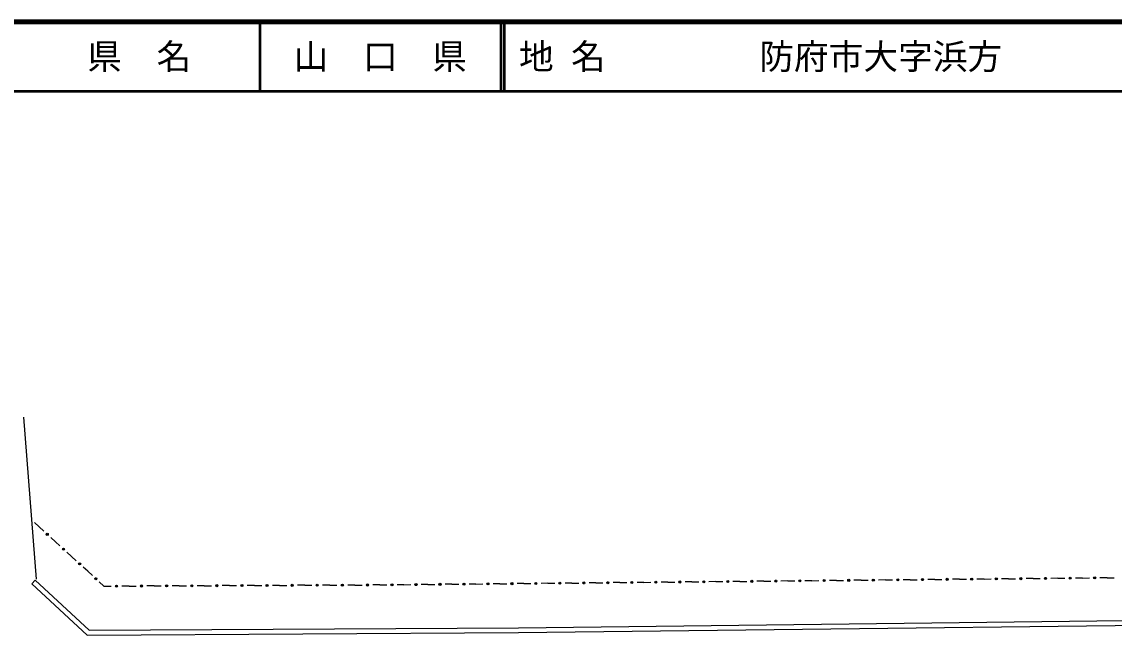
# Model space of a CAD drawing. Units: millimetres, scale not verified. Extents: x 40000 to 680000, y 20000 to 380000.
# Drawn here: x 298701 to 456175, y 291644 to 380000 of the extents above; entities that cross this region are included whole.
import ezdxf
from ezdxf.enums import TextEntityAlignment as Align

# ---------------------------------------------------------------- set-up
doc = ezdxf.new("R2010")
doc.units = ezdxf.units.MM
doc.header["$LTSCALE"] = 1000
for name, color, linetype, lineweight in [('M-BGD', 7, 'Continuous', 25), ('M-TTL', 2, 'Continuous', 140), ('M-TTL-LINE', 7, 'Continuous', 50)]:
    doc.layers.add(name, color=color, linetype=linetype, lineweight=lineweight)
doc.layers.add('M-TTL-TXT', color=7, linetype='Continuous')
doc.styles.add('ＭＳ ゴシック', font='')
doc.styles.get('ＭＳ ゴシック').set_extended_font_data('MS Gothic')

msp = doc.modelspace()

# ---------------------------------------------------------------- linework, layer by layer
at = {"layer": 'M-BGD'}
for p, q in [((300790, 299729), (298993, 323050)), ((301199, 307239), (300533, 307849)), ((301199, 307239), (301866, 306630)), ((303533, 305105), (302866, 305715)), ((303533, 305105), (304199, 304496)), ((305866, 302971), (305199, 303581)), ((305866, 302971), (306533, 302362)), ((308199, 300838), (307532, 301447)), ((308199, 300838), (308866, 300228)), ((300157, 299049), (300634, 299561)), ((310532, 298704), (309866, 299313)), ((384919, 299213), (383931, 299204)), ((384919, 299213), (385907, 299223)), ((388378, 299247), (387390, 299238)), ((388378, 299247), (389366, 299257)), ((391836, 299281), (390848, 299272)), ((391836, 299281), (392824, 299291)), ((395295, 299316), (394307, 299306)), ((395295, 299316), (396283, 299325)), ((398753, 299350), (397765, 299340)), ((398753, 299350), (399742, 299359)), ((402212, 299384), (401224, 299374)), ((402212, 299384), (403200, 299393)), ((405671, 299418), (404682, 299408)), ((405671, 299418), (406659, 299427)), ((409129, 299452), (408141, 299442)), ((409129, 299452), (410117, 299461)), ((412588, 299486), (411600, 299476)), ((412588, 299486), (413601, 299496)), ((416134, 299521), (415121, 299511)), ((416134, 299521), (417147, 299531)), ((419681, 299556), (418667, 299546)), ((419681, 299556), (420694, 299566)), ((423227, 299591), (422214, 299581)), ((423227, 299591), (424240, 299601)), ((426773, 299626), (425760, 299616)), ((426773, 299626), (427787, 299636)), ((430320, 299661), (429306, 299651)), ((430320, 299661), (431333, 299671)), ((433866, 299696), (432853, 299686)), ((433866, 299696), (434879, 299706)), ((437413, 299731), (436399, 299721)), ((437413, 299731), (438426, 299741)), ((440959, 299766), (439946, 299756)), ((440959, 299766), (441972, 299776)), ((444505, 299801), (443492, 299791)), ((444505, 299801), (445519, 299811)), ((448052, 299836), (447039, 299826)), ((448052, 299836), (449065, 299846)), ((451598, 299872), (450585, 299862)), ((451598, 299872), (452611, 299882)), ((455145, 299907), (454131, 299897)), ((455145, 299907), (456158, 299917)), ((310532, 298704), (311566, 298708)), ((314151, 298719), (313117, 298715)), ((314151, 298719), (315184, 298723)), ((317769, 298734), (316735, 298730)), ((317769, 298734), (318803, 298739)), ((321387, 298750), (320353, 298745)), ((321387, 298750), (322421, 298754)), ((325005, 298765), (323972, 298761)), ((325005, 298765), (326039, 298770)), ((328624, 298781), (327590, 298776)), ((328624, 298781), (329658, 298785)), ((332242, 298796), (331208, 298792)), ((332242, 298796), (333276, 298800)), ((335860, 298811), (334826, 298807)), ((335860, 298811), (336894, 298816)), ((339479, 298827), (338445, 298823)), ((339479, 298827), (340512, 298831)), ((343097, 298842), (342063, 298838)), ((343097, 298842), (344131, 298847)), ((346715, 298858), (345681, 298853)), ((346715, 298858), (347749, 298862)), ((350333, 298873), (349300, 298869)), ((350333, 298873), (351322, 298883)), ((353792, 298907), (352804, 298897)), ((353792, 298907), (354780, 298917)), ((357250, 298941), (356262, 298932)), ((357250, 298941), (358239, 298951)), ((360709, 298975), (359721, 298966)), ((360709, 298975), (361697, 298985)), ((364168, 299009), (363179, 299000)), ((364168, 299009), (365156, 299019)), ((367626, 299043), (366638, 299034)), ((367626, 299043), (368614, 299053)), ((371085, 299077), (370097, 299068)), ((371085, 299077), (372073, 299087)), ((374543, 299111), (373555, 299102)), ((374543, 299111), (375532, 299121)), ((378002, 299145), (377014, 299136)), ((378002, 299145), (378990, 299155)), ((381461, 299179), (380472, 299170)), ((381461, 299179), (382449, 299189))]:
    msp.add_line(p, q, dxfattribs=at)
for points in [[(300634, 299561), (308390, 292346), (370299, 292716), (501343, 294279), (525970, 294648), (545764, 295011), (558268, 294708), (565346, 294557)], [(300157, 299049), (308116, 291644), (370305, 292016), (501353, 293579), (525981, 293949), (545762, 294311), (558252, 294008), (565351, 293857)]]:
    msp.add_lwpolyline(points, dxfattribs=at)
for centre, radius in [((302366, 306172), 150), ((302366, 306172), 99), ((302366, 306172), 49), ((304699, 304038), 150), ((304699, 304038), 99), ((304699, 304038), 49), ((307033, 301904), 150), ((307033, 301904), 99), ((307033, 301904), 49), ((309366, 299771), 150), ((309366, 299771), 99), ((309366, 299771), 49), ((369356, 299060), 150), ((372814, 299094), 150), ((376273, 299128), 150), ((376273, 299128), 99), ((379731, 299162), 150), ((379731, 299162), 99), ((379731, 299162), 49), ((383190, 299196), 150), ((383190, 299196), 99), ((383190, 299196), 49), ((386648, 299230), 150), ((386648, 299230), 99), ((386648, 299230), 49), ((390107, 299264), 150), ((390107, 299264), 99), ((390107, 299264), 49), ((393566, 299299), 150), ((393566, 299299), 99), ((393566, 299299), 49), ((397024, 299333), 150), ((397024, 299333), 99), ((397024, 299333), 49), ((400483, 299367), 150), ((400483, 299367), 99), ((400483, 299367), 49), ((403941, 299401), 150), ((403941, 299401), 99), ((403941, 299401), 49), ((407400, 299435), 150), ((407400, 299435), 99), ((407400, 299435), 49), ((410858, 299469), 150), ((410858, 299469), 99), ((410858, 299469), 49), ((414361, 299503), 150), ((414361, 299503), 99), ((414361, 299503), 49), ((417907, 299538), 150), ((417907, 299538), 99), ((417907, 299538), 49), ((421454, 299573), 150), ((421454, 299573), 99), ((421454, 299573), 49), ((425000, 299608), 150), ((425000, 299608), 99), ((425000, 299608), 49), ((428547, 299644), 150), ((428547, 299644), 99), ((428547, 299644), 49), ((432093, 299679), 150), ((432093, 299679), 99), ((432093, 299679), 49), ((435639, 299714), 150), ((435639, 299714), 99), ((435639, 299714), 49), ((439186, 299749), 150), ((439186, 299749), 99), ((439186, 299749), 49), ((442732, 299784), 150), ((442732, 299784), 99), ((442732, 299784), 49), ((446279, 299819), 150), ((446279, 299819), 99), ((446279, 299819), 49), ((449825, 299854), 150), ((449825, 299854), 99), ((449825, 299854), 49), ((453371, 299889), 150), ((453371, 299889), 99), ((453371, 299889), 49), ((312342, 298711), 150), ((312342, 298711), 99), ((312342, 298711), 49), ((315960, 298727), 150), ((315960, 298727), 99), ((315960, 298727), 49), ((319578, 298742), 150), ((319578, 298742), 99), ((319578, 298742), 49), ((323196, 298758), 150), ((323196, 298758), 99), ((323196, 298758), 49), ((326815, 298773), 150), ((326815, 298773), 99), ((326815, 298773), 49), ((330433, 298788), 150), ((330433, 298788), 99), ((330433, 298788), 49), ((334051, 298804), 150), ((334051, 298804), 99), ((334051, 298804), 49), ((337669, 298819), 150), ((337669, 298819), 99), ((337669, 298819), 49), ((341288, 298835), 150), ((341288, 298835), 99), ((341288, 298835), 49), ((344906, 298850), 150), ((344906, 298850), 99), ((344906, 298850), 49), ((348524, 298865), 150), ((348524, 298865), 99), ((348524, 298865), 49), ((352063, 298890), 150), ((352063, 298890), 99), ((352063, 298890), 49), ((355521, 298924), 150), ((355521, 298924), 99), ((355521, 298924), 49), ((358980, 298958), 150), ((358980, 298958), 99), ((358980, 298958), 49), ((362438, 298992), 150), ((362438, 298992), 99), ((362438, 298992), 49), ((365897, 299026), 150), ((365897, 299026), 99), ((365897, 299026), 49), ((369356, 299060), 99), ((369356, 299060), 49), ((372814, 299094), 99), ((372814, 299094), 49), ((376273, 299128), 49)]:
    msp.add_circle(centre, radius, dxfattribs=at)
at = {"layer": 'M-TTL'}
msp.add_line((680000, 380000), (40000, 380000), dxfattribs=at)
at = {"layer": 'M-TTL-LINE'}
for p, q in [((333000, 380000), (333000, 370000)), ((367750, 380000), (367750, 370000)), ((368250, 380000), (368250, 370000)), ((40000, 370000), (680000, 370000))]:
    msp.add_line(p, q, dxfattribs=at)

# ---------------------------------------------------------------- texts
at = {"layer": 'M-TTL-TXT', "style": 'ＭＳ ゴシック'}
for s, p in [('県\u3000名', (315625, 375000)), ('山\u3000口\u3000県', (350375, 375000))]:
    msp.add_text(s, height=3666, dxfattribs=at).set_placement(p, align=Align.MIDDLE_CENTER)
for s, p in [('地 名', (370380, 375000)), ('防府市大字浜方', (405024, 375000))]:
    msp.add_text(s, height=3666, dxfattribs=at).set_placement(p, align=Align.MIDDLE_LEFT)

doc.saveas('drawing.dxf')
